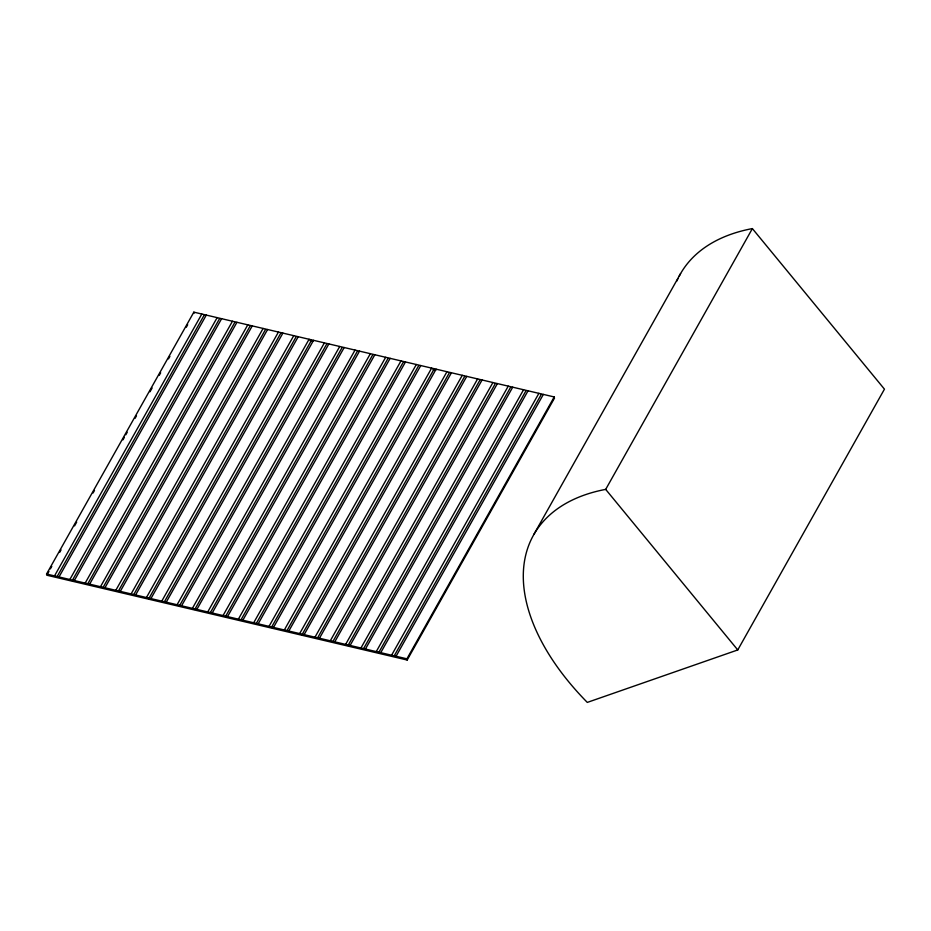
<?xml version="1.0" encoding="UTF-8"?>
<svg xmlns="http://www.w3.org/2000/svg" width="931" height="931" viewBox="0 0 931 931"><rect width="100%" height="100%" fill="white"/><g stroke="black" fill="none" stroke-linecap="round" stroke-linejoin="round"><path stroke-width="1.4" d="M46.55 574.02L193.846 312.153L554.213 396.955L554.469 398.154L407.173 660.021L46.806 575.218L46.55 574.02L406.917 658.822L407.173 660.021M47.516 573.95L48.947 571.425M50.367 568.899L51.787 566.362M59.619 552.444L61.039 549.918M74.561 525.887L76.691 522.093M93.065 492.988L94.485 490.462M122.95 439.863L124.37 437.326M125.79 434.8L127.221 432.275M135.042 418.356L136.473 415.82M149.984 391.788L152.125 387.994M159.236 375.344L160.656 372.807M168.488 358.9L169.907 356.364M186.281 327.27L187.701 324.744M54.522 575.893L201.818 314.038M56.884 577.022L204.18 315.155M59.002 576.952L206.298 315.085M69.848 579.501L217.144 317.634M72.211 580.63L219.507 318.763M74.317 580.56L221.613 318.693M85.163 583.109L232.459 321.242M87.537 584.237L234.833 322.37M89.644 584.168L236.94 322.301M100.49 586.716L247.786 324.849M102.852 587.845L250.148 325.978M104.959 587.764L252.254 325.908M115.805 590.324L263.101 328.457M118.179 591.441L265.475 329.586M120.285 591.371L267.581 329.504M131.131 593.92L278.427 332.064M133.494 595.049L280.79 333.182M135.6 594.979L282.896 333.112M146.446 597.527L293.742 335.66M148.82 598.656L296.116 336.789M150.927 598.586L298.223 336.719M161.773 601.135L309.069 339.268M164.135 602.264L311.431 340.397M166.242 602.182L313.538 340.327M177.088 604.743L324.384 342.876M179.462 605.86L326.758 344.005M181.568 605.79L328.864 343.935M192.414 608.35L339.71 346.483M194.777 609.468L342.073 347.612M196.883 609.398L344.179 347.531M207.729 611.946L355.037 350.091M210.103 613.075L357.399 351.208M212.21 613.005L359.506 351.138M223.056 615.554L370.352 353.687M225.418 616.683L372.714 354.816M227.525 616.613L374.832 354.746M238.383 619.162L385.678 357.295M240.745 620.29L388.041 358.423M242.851 620.209L390.147 358.354M253.698 622.769L400.993 360.902M256.06 623.886L403.367 362.031M258.178 623.817L405.474 361.95M269.024 626.377L416.32 364.51M271.387 627.494L418.682 365.627M273.493 627.424L420.789 365.557M284.339 629.973L431.635 368.117M286.713 631.102L434.009 369.235M288.819 631.032L436.115 369.165M299.666 633.58L446.961 371.713M302.028 634.709L449.324 372.842M304.134 634.639L451.43 372.772M314.981 637.188L462.276 375.321M317.355 638.317L464.65 376.45M319.461 638.235L466.757 376.38M330.307 640.796L477.603 378.929M332.67 641.913L479.965 380.057M334.776 641.843L482.072 379.976M345.622 644.403L492.918 382.536M347.996 645.52L495.292 383.653M350.103 645.451L497.398 383.584M360.949 647.999L508.245 386.144M363.311 649.128L510.607 387.261M365.418 649.058L512.713 387.191M376.264 651.607L523.559 389.74M378.638 652.736L525.934 390.869M380.744 652.666L528.04 390.799M391.59 655.215L538.886 393.348M393.953 656.343L541.248 394.476M396.059 656.262L543.355 394.407M406.917 658.822L554.213 396.955M533.894 534.382L680.584 273.586M605.685 489.392L752.376 228.595L884.45 389.158L737.759 649.943L587.298 702.405A234.344 133.785 29.4 0 1 604.917 489.531L605.685 489.392L737.759 649.943M752.376 228.595L751.608 228.735A234.344 133.785 29.4 0 0 679.234 276.041M309.988 340.618L312.816 341.293M432.938 369.549L435.755 370.224M193.846 312.153L194.102 313.351M676.802 281.092A234.344 133.785 29.4 0 1 677.966 278.544"/></g></svg>
